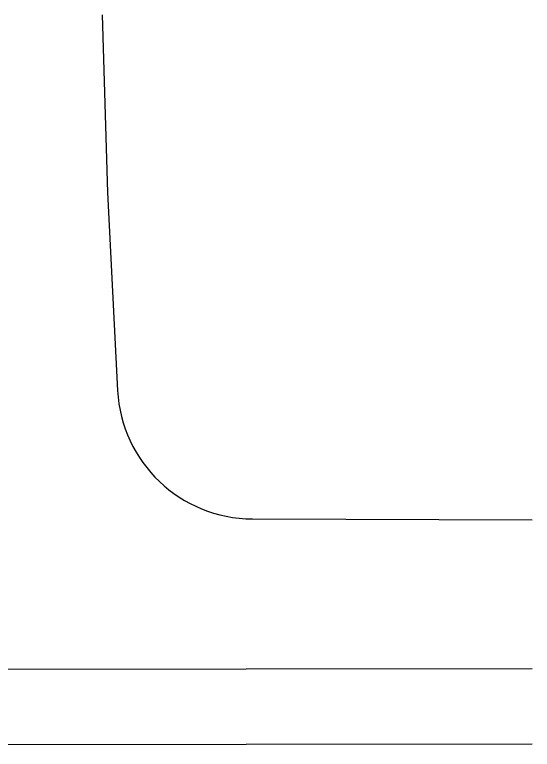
# Model space of a CAD drawing. Header units: metres. Extents: x -133 to 570, y -18 to 184.
# Drawn here: x 52.71 to 76.38, y -17.96 to 15.65 of the extents above; entities that cross this region are included whole.
import ezdxf

# ---------------------------------------------------------------- set-up
doc = ezdxf.new("R2010")
doc.units = ezdxf.units.M
doc.layers.add('ARQ-ALV ACAB', color=4, linetype='Continuous')
doc.layers.add('terreno + circ vert$0$ARQ-AUX1', color=1, linetype='Continuous')

# ---------------------------------------------------------------- blocks, each defined once
blk = doc.blocks.new('terreno + circ vert')
at = {"layer": 'terreno + circ vert$0$ARQ-AUX1'}
blk.add_lwpolyline([(56.702, 15.6498), (56.9459, 7.5223), (57.4135, -1.5396, 0.398169), (63.5834, -7.4201), (76.3644, -7.4652)], format="xyb", dxfattribs=at)
for points in [[(-132.8558, -14.5091), (76.3731, -14.2627)], [(-132.8514, -17.9591), (76.3775, -17.7127)]]:
    blk.add_lwpolyline(points, dxfattribs=at)

msp = doc.modelspace()

# ---------------------------------------------------------------- block references
at = {"layer": 'ARQ-ALV ACAB'}
for p in [(0, 0), (0, 0, 0)]:
    msp.add_blockref('terreno + circ vert', p, dxfattribs=at)

doc.saveas('drawing.dxf')
